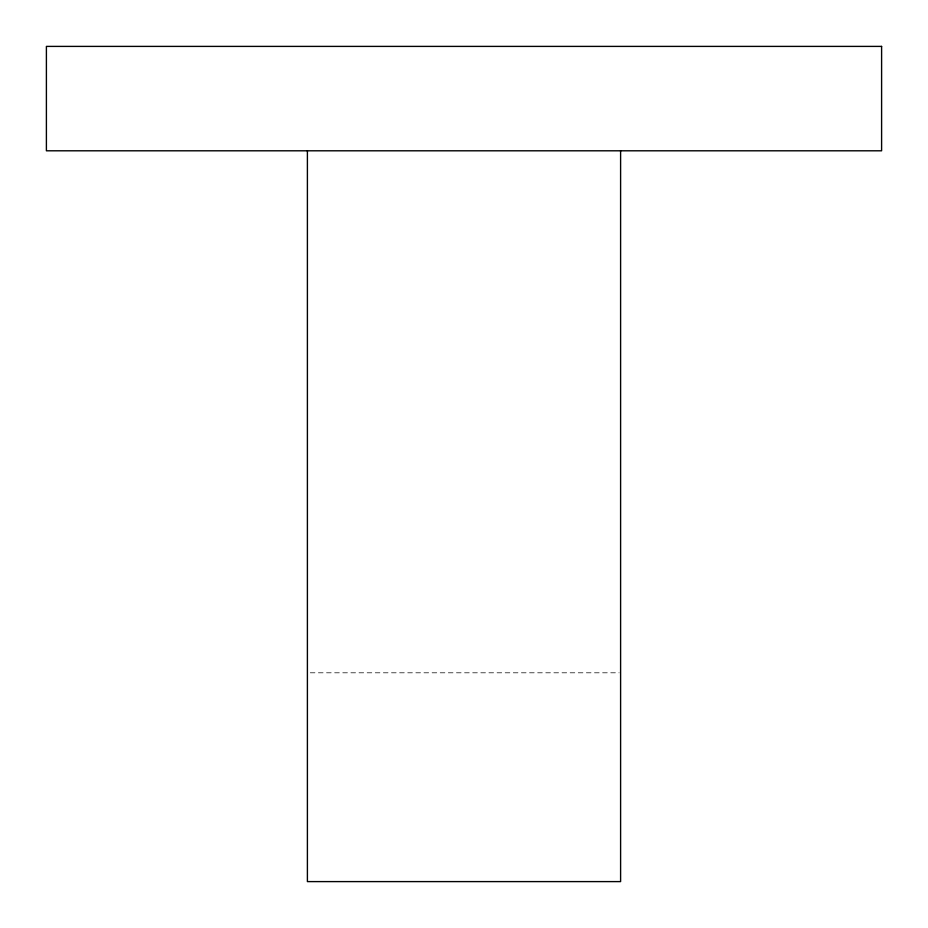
<?xml version="1.0" encoding="UTF-8"?>
<svg xmlns="http://www.w3.org/2000/svg" width="928" height="928" viewBox="0 0 928 928"><rect width="100%" height="100%" fill="white"/><g stroke="black" fill="none" stroke-linecap="round" stroke-linejoin="round"><path stroke-width="0.7" stroke-dasharray="4.64 3.48" d="M310.3 672.8L619.15 672.8"/><path stroke-width="1.39" d="M620.6 150.8L620.6 881.6L307.4 881.6L307.4 150.8M881.6 46.4L46.4 46.4L46.4 150.8L881.6 150.8L881.6 46.4"/></g></svg>
